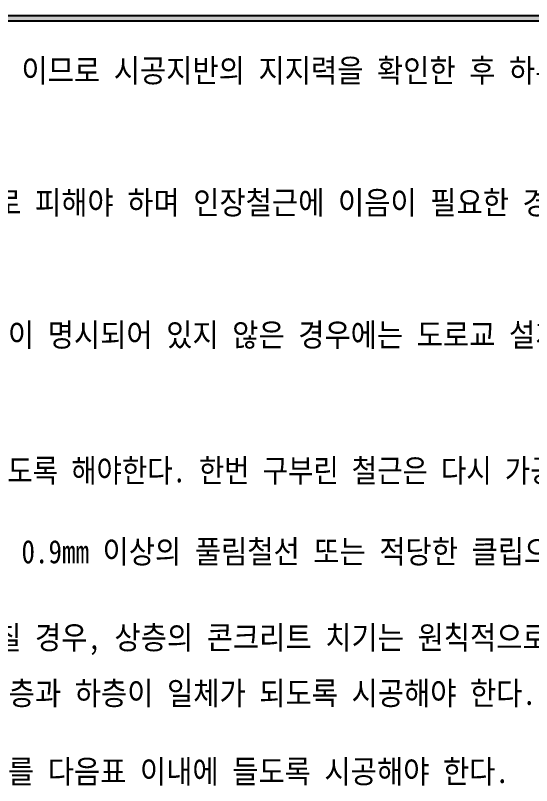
# Model space of a CAD drawing. Extents: x 66955 to 77886, y 5199 to 18578.
# Drawn here: x 70597 to 74238, y 13146 to 18578 of the extents above; entities that cross this region are included whole.
import ezdxf

# ---------------------------------------------------------------- set-up
doc = ezdxf.new("R2010")
doc.units = 0
doc.header["$MEASUREMENT"] = 0
doc.layers.get('0').update_dxf_attribs({"linetype": 'CONTINUOUS'})
doc.layers.add('TEXT', color=7, linetype='CONTINUOUS')
doc.styles.add('TEXT', font='DotumChe.ttf')

msp = doc.modelspace()

# ---------------------------------------------------------------- linework, layer by layer
for p, q in [((66955.329759, 18577.902108), (77885.782433, 18577.902108)), ((66955.329759, 18538.557591), (77885.782433, 18538.557591))]:
    msp.add_line(p, q)
at = {"color": 1}
msp.add_solid([(66955.329759, 18577.902108), (66955.329759, 18538.557591), (77885.782433, 18577.902108), (77885.782433, 18538.557591)], dxfattribs=at)

# ---------------------------------------------------------------- texts
at = {"layer": 'TEXT', "style": 'TEXT'}
for s, width, p in [('지지력은 지반조사 결과의 추정치 이므로 시공지반의 지지력을 확인한 후 하부구조의 기초를', 0.9, (67666.163058, 18106.958648)), ('인장 철근의 이음을 될수 있는대로 피해야 하며 인장철근에 이음이 필요한 경우에는 B급 이음을', 0.9, (67666.163058, 17175.135599)), ('설계도에 철근의 구부리는 반지름이 명시되어 있지 않은 경우에는 도로교 설계기준의 규정에', 0.9, (67666.163058, 16243.127889)), ('철근의 가공은 재질을 손상하지 않도록 해야한다. 한번 구부린 철근은 다시 가공해서 써서는 안된다.', 0.87, (67666.163058, 15284.977905)), ('철근조립에서 철근의 교점은 지름 0.9mm 이상의 풀림철선 또는 적당한 클립으로 긴결하여야 한다.', 0.9, (67666.163058, 14713.897494)), ('콘크리트를 2층이상으로 나누어 칠 경우, 상층의 콘크리트 치기는 원칙적으로 하층의 콘크리트가', 0.9, (67666.163058, 14108.626447)), ('굳기 시작하기 전에 쳐야하며, 상층과 하층이 일체가 되도록 시공해야 한다.', 0.9, (67666.163058, 13715.181286)), ('시공자는 교량의 시공시 허용오차를 다음표 이내에 들도록 시공해야 한다.', 0.9, (67666.163058, 13163.838077))]:
    msp.add_text(s, height=163.935484, dxfattribs=dict(at, width=width)).set_placement(p)

doc.saveas('drawing.dxf')
